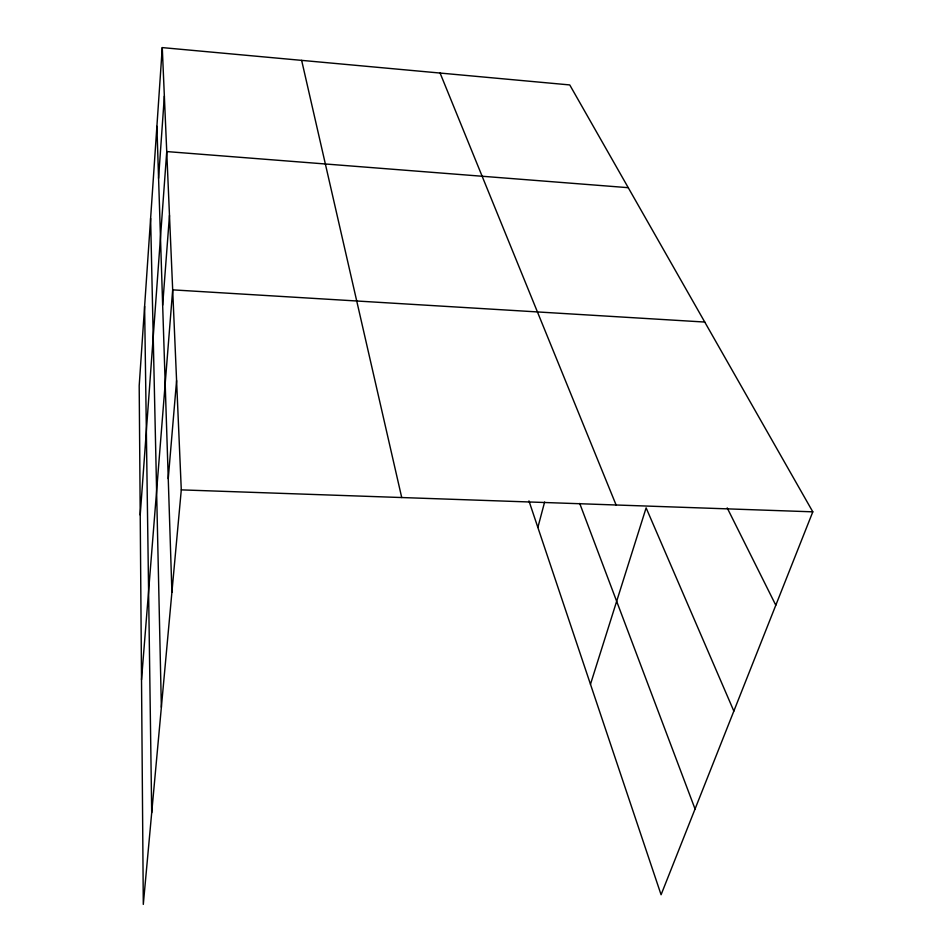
<?xml version="1.0" encoding="UTF-8"?>
<svg xmlns="http://www.w3.org/2000/svg" width="952" height="952" viewBox="0 0 952 952"><rect width="100%" height="100%" fill="white"/><g stroke="black" fill="none" stroke-linecap="round" stroke-linejoin="round"><path stroke-width="1.43" d="M162.268 47.6L139.194 385.738L143.3 904.4L181.285 489.875L162.268 47.6L569.748 84.93L812.806 511.831L661.081 894.737L528.955 500.907M158.567 178.298L164.351 96.14M140.218 514.996L166.743 151.57L628.26 187.687M162.661 305.152L169.48 215.438M141.527 679.692L172.681 289.86L704.754 322.05M168.242 478.654L176.584 380.574M537.868 527.456L544.627 502.013M590.478 684.274L646.122 507.868L733.849 711.096M181.285 489.875L812.806 511.831M727.197 507.904L775.797 605.198M440.086 73.054L616.099 504.988M579.72 503.43L695.055 808.998M301.641 60.369L401.72 497.539M156.901 126.319L171.907 592.203M150.618 218.424L161.364 707.265M144.609 306.377L151.701 812.734"/></g></svg>
